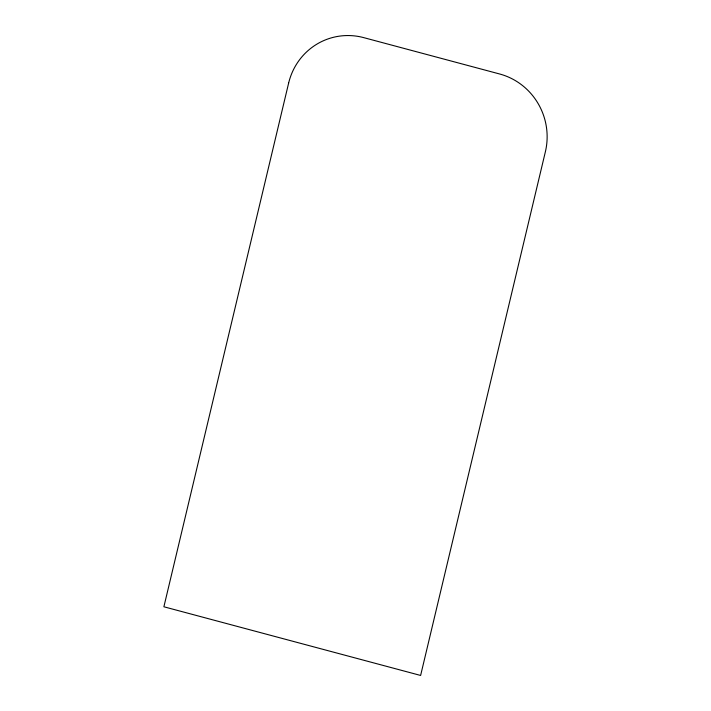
<?xml version="1.0" encoding="UTF-8"?>
<svg xmlns="http://www.w3.org/2000/svg" width="711" height="711" viewBox="0 0 711 711"><rect width="100%" height="100%" fill="white"/><g stroke="black" fill="none" stroke-linecap="round" stroke-linejoin="round"><path stroke-width="1.07" d="M288.639 83.08L163.886 606.776L420.619 675.45L545.381 151.763A63.883 61.973 71.6 0 0 499.646 73.988L363.73 37.63A63.883 61.973 71.6 0 0 288.639 83.08"/></g></svg>
